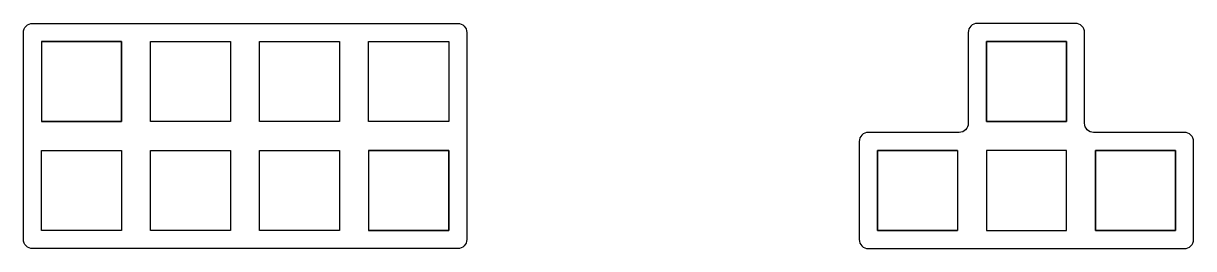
# Model space of a CAD drawing. Header units: inches. Extents: x -4.4 to 3.65, y -0.77 to 0.78.
import ezdxf

# ---------------------------------------------------------------- set-up
doc = ezdxf.new("R2010")
doc.units = ezdxf.units.IN
doc.header["$MEASUREMENT"] = 0
doc.layers.get('0').update_dxf_attribs({"linetype": 'CONTINUOUS'})

msp = doc.modelspace()

# ---------------------------------------------------------------- linework, layer by layer
for points in [[(-4.3375, -0.775, -0.414214), (-4.4, -0.7125), (-4.4, 0.7125, -0.414214), (-4.3375, 0.775), (-1.4125, 0.775, -0.414214), (-1.35, 0.7125), (-1.35, -0.7125, -0.414214), (-1.4125, -0.775)], [(2.9625, 0.025, -0.414214), (2.9, 0.0875), (2.9, 0.7125, 0.414214), (2.8375, 0.775), (2.1625, 0.775, 0.414214), (2.1, 0.7125), (2.1, 0.0875, -0.414214), (2.0375, 0.025), (1.4125, 0.025, 0.414214), (1.35, -0.0375), (1.35, -0.7125, 0.414214), (1.4125, -0.775), (3.5875, -0.775, 0.414214), (3.65, -0.7125), (3.65, -0.0375, 0.414214), (3.5875, 0.025)]]:
    msp.add_lwpolyline(points, format="xyb", close=True)
for points in [[(-4.2756, 0.6506), (-4.2756, 0.0994), (-4.2756, 0.0994), (-3.7244, 0.0994), (-3.7244, 0.6506), (-4.2756, 0.6506), (-3.7244, 0.6506), (-3.7244, 0.0994), (-4.2756, 0.0994)], [(-2.9744, 0.6506), (-2.9744, 0.0994), (-3.5256, 0.0994), (-3.5256, 0.6506), (-2.9744, 0.6506)], [(-2.2244, 0.6506), (-2.2244, 0.0994), (-2.7756, 0.0994), (-2.7756, 0.6506), (-2.2244, 0.6506)], [(-1.4744, 0.6506), (-1.4744, 0.0994), (-2.0256, 0.0994), (-2.0256, 0.6506), (-1.4744, 0.6506)], [(-3.7244, -0.0994), (-3.7244, -0.6506), (-4.2756, -0.6506), (-4.2756, -0.0994), (-3.7244, -0.0994)], [(-2.9744, -0.0994), (-2.9744, -0.6506), (-3.5256, -0.6506), (-3.5256, -0.0994), (-2.9744, -0.0994)], [(-2.2244, -0.0994), (-2.2244, -0.6506), (-2.7756, -0.6506), (-2.7756, -0.0994), (-2.2244, -0.0994)], [(-2.0256, -0.0994), (-2.0256, -0.6506), (-2.0256, -0.6506), (-1.4744, -0.6506), (-1.4744, -0.0994), (-2.0256, -0.0994), (-1.4744, -0.0994), (-1.4744, -0.6506), (-2.0256, -0.6506)], [(2.0256, -0.0994), (2.0256, -0.6506), (2.0256, -0.6506), (1.4744, -0.6506), (1.4744, -0.0994), (2.0256, -0.0994), (1.4744, -0.0994), (1.4744, -0.6506), (2.0256, -0.6506)], [(2.2244, -0.0994), (2.2244, -0.6506), (2.7756, -0.6506), (2.7756, -0.0994), (2.2244, -0.0994)]]:
    msp.add_lwpolyline(points)
for points in [[(2.2244, 0.6506), (2.2244, 0.0994), (2.7756, 0.0994), (2.7756, 0.6506), (2.2244, 0.6506), (2.7756, 0.6506), (2.7756, 0.0994), (2.2244, 0.0994)], [(2.9744, -0.0994), (2.9744, -0.6506), (3.5256, -0.6506), (3.5256, -0.0994), (2.9744, -0.0994), (3.5256, -0.0994), (3.5256, -0.6506), (2.9744, -0.6506)]]:
    msp.add_lwpolyline(points, close=True)

doc.saveas('drawing.dxf')
